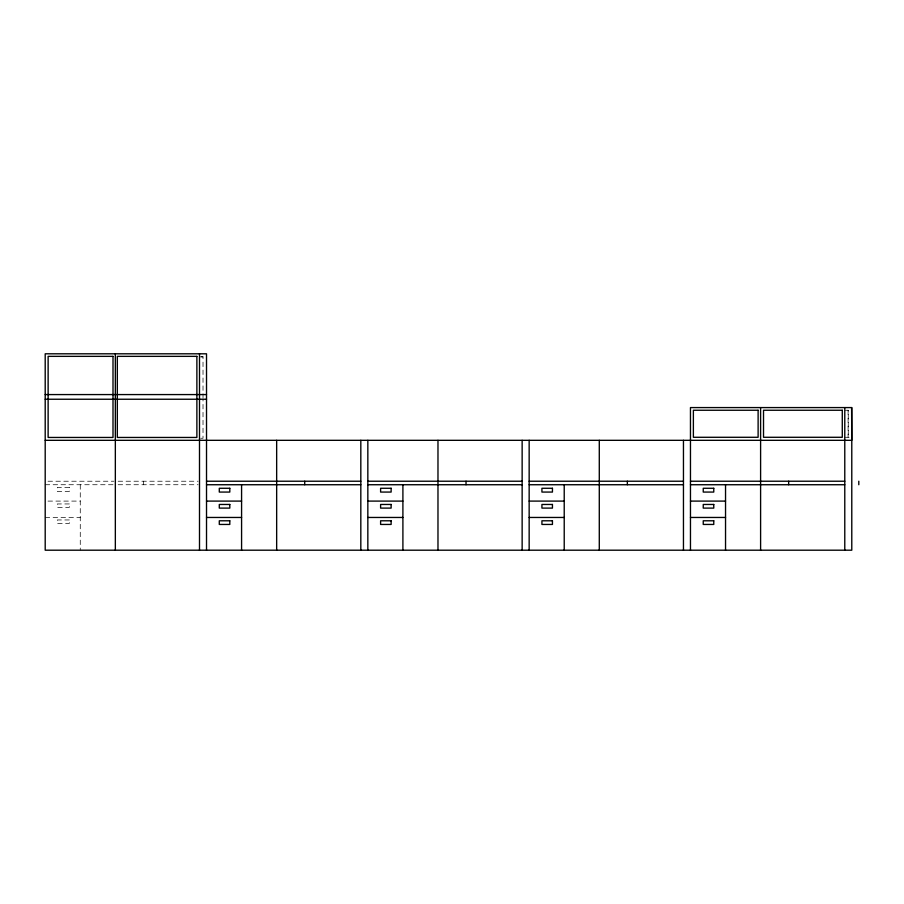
<?xml version="1.0" encoding="UTF-8"?>
<svg xmlns="http://www.w3.org/2000/svg" width="904" height="904" viewBox="0 0 904 904"><rect width="100%" height="100%" fill="white"/><g stroke="black" fill="none" stroke-linecap="round" stroke-linejoin="round"><path stroke-width="0.68" stroke-dasharray="4.52 3.39" d="M200.677 356.549L203.016 356.549L203.016 397.647M200.677 357.023L203.016 357.023M844.585 410.246L848.246 410.246L848.246 437.287M844.585 437.287L851.602 437.287M200.677 438.27L203.016 438.237L203.016 398.8M48.002 481.222L113.938 481.222M118.141 481.222L198.1 481.222M45.2 484.736L113.938 484.736M118.141 484.736L198.1 484.736M48.002 501.098L80.264 501.098M45.2 517.461L80.264 517.461M848.088 410.246L848.088 437.287M143.397 481.222L143.397 484.736M80.264 484.736L80.264 550.197M69.325 487.459L57.336 487.459L57.336 491.403L69.325 491.403L69.325 487.459M69.325 503.946L57.336 503.946L57.336 507.37L69.325 507.37L69.325 503.946M69.325 519.958L57.336 519.958L57.336 523.439L69.325 523.439L69.325 519.958"/><path stroke-width="1.36" d="M45.2 394.573L206.519 394.573M45.2 399.24L206.519 399.24M45.2 440.316L851.783 440.316L851.602 407.58M206.519 481.222L360.82 481.222M367.838 481.222L522.139 481.222M529.156 481.222L683.458 481.222M690.464 481.222L844.777 481.222M206.519 484.736L360.82 484.736M367.838 484.736L522.139 484.736M529.156 484.736L683.458 484.736M690.464 484.736L844.777 484.736M206.519 501.098L241.583 501.098M367.838 501.098L402.901 501.098M529.156 501.098L564.22 501.098M690.464 501.098L725.539 501.098M206.519 517.461L241.583 517.461M367.838 517.461L402.901 517.461M529.156 517.461L564.22 517.461M690.464 517.461L725.539 517.461M858.8 481.222L858.8 484.736M844.777 407.58L844.777 550.197M788.661 481.222L788.661 484.736M760.603 407.58L760.603 550.197M725.539 484.736L725.539 550.197M690.464 550.197L690.464 407.58L851.783 407.58L851.783 550.197L45.2 550.197L45.2 353.803L206.519 353.803L206.519 550.197M683.458 440.316L683.458 550.197M627.342 481.222L627.342 484.736M599.284 440.316L599.284 550.197M564.22 484.736L564.22 550.197M529.156 440.316L529.156 550.197M522.139 440.316L522.139 550.197M466.023 481.222L466.023 484.736M437.977 440.316L437.977 550.197M402.901 484.736L402.901 550.197M367.838 440.316L367.838 550.197M360.82 440.316L360.82 550.197M304.716 481.222L304.716 484.736M276.658 440.316L276.658 550.197M241.583 484.736L241.583 550.197M199.501 353.803L199.501 550.197M115.339 353.803L115.339 550.197M113 356.357L48.127 356.357L48.127 437.457L113 437.457L113 356.357M196.88 356.357L117.328 356.357L117.328 437.457L196.88 437.457L196.88 356.357M758.117 410.246L693.379 410.246L693.379 437.287L758.117 437.287L758.117 410.246M842.279 410.246L763.518 410.246L763.518 437.287L842.279 437.287L842.279 410.246M229.808 488.273L219.288 488.273L219.288 492.07L229.808 492.07L229.808 488.273M391.127 488.273L380.607 488.273L380.607 492.07L391.127 492.07L391.127 488.273M552.446 488.273L541.925 488.273L541.925 492.07L552.446 492.07L552.446 488.273M713.764 488.273L703.244 488.273L703.244 492.07L713.764 492.07L713.764 488.273M229.808 504.466L219.288 504.466L219.288 508.104L229.808 508.104L229.808 504.466M391.127 504.466L380.607 504.466L380.607 508.104L391.127 508.104L391.127 504.466M552.446 504.466L541.925 504.466L541.925 508.104L552.446 508.104L552.446 504.466M713.764 504.466L703.244 504.466L703.244 508.104L713.764 508.104L713.764 504.466M229.808 520.794L219.288 520.794L219.288 524.444L229.808 524.444L229.808 520.794M391.127 520.794L380.607 520.794L380.607 524.444L391.127 524.444L391.127 520.794M552.446 520.794L541.925 520.794L541.925 524.444L552.446 524.444L552.446 520.794M713.764 520.794L703.244 520.794L703.244 524.444L713.764 524.444L713.764 520.794"/></g></svg>
